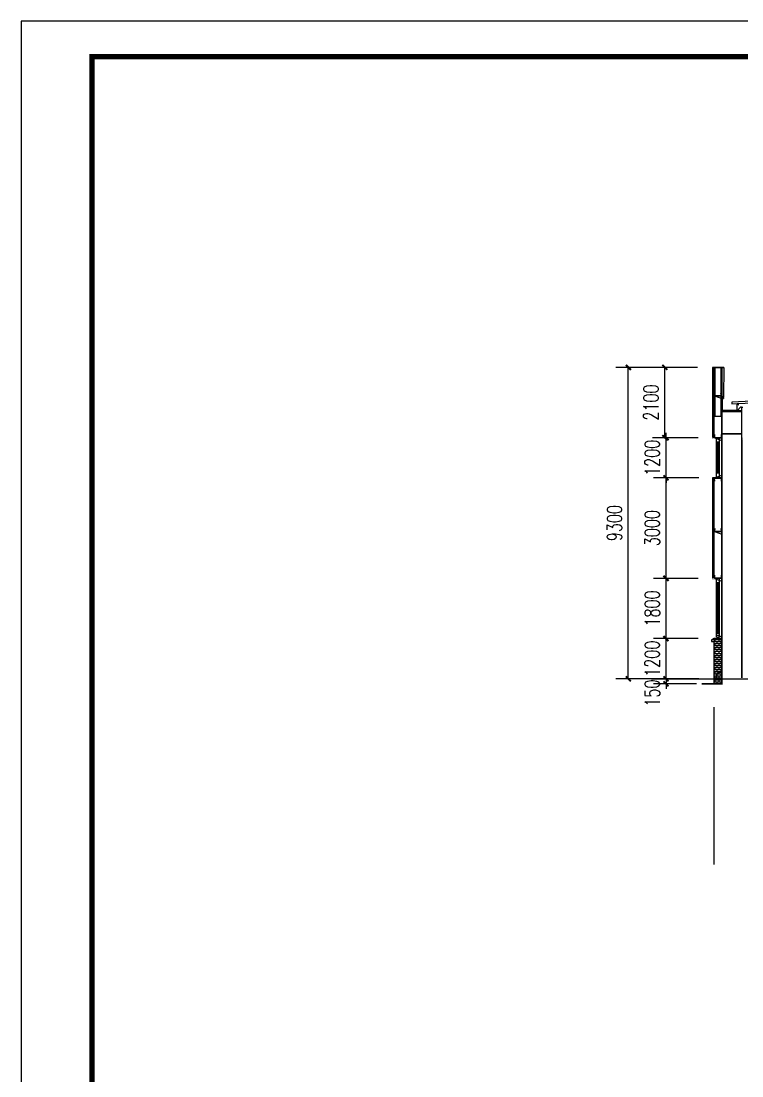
# Model space of a CAD drawing. Extents: x 180850 to 1400258, y 48356 to 327067.
# Drawn here: x 797760 to 819273, y 264484 to 295984 of the extents above; entities that cross this region are included whole.
import ezdxf

# ---------------------------------------------------------------- set-up
doc = ezdxf.new("R2010")
doc.units = 0
doc.header["$LTSCALE"] = 1000
for name, color, linetype in [('AXIS', 3, 'Continuous'), ('DOTE', 1, 'Continuous'), ('GZ', 50, 'Continuous'), ('LT', 27, 'Continuous'), ('PUB_DIM', 3, 'Continuous'), ('PUB_TITLE', 4, 'Continuous'), ('PZ', 202, 'Continuous'), ('WINDOW', 4, 'Continuous'), ('天沟', 2, 'Continuous')]:
    doc.layers.add(name, color=color, linetype=linetype)
doc.styles.add('_TCH_DIM_T3', font='SIMPLEX', dxfattribs={"width": 0.705882, "bigfont": 'GBCBIG'})
doc.dimstyles.new('_TCH_ARCH&&150', dxfattribs={"dimtxt": 446.25, "dimasz": 150, "dimexe": 375, "dimexo": 450, "dimgap": 189.375, "dimtad": 1, "dimdec": 0, "dimzin": 0, "dimdsep": 46, "dimtxsty": '_TCH_DIM_T3', "dimblk": 'ARCHTICK', "dimcen": 0.09, "dimclrd": 3, "dimclre": 3, "dimclrt": 7, "dimazin": 2, "dimtfac": 1, "dimtdec": 0, "dimtix": 1, "dimtmove": 2, "dimatfit": 3, "dimfxl": 1, "dimtolj": 1, "dimtzin": 0, "dimarcsym": 0})

# ---------------------------------------------------------------- blocks, each defined once
blk = doc.blocks.new('_ArchTick')
at = {"color": 0, "linetype": 'ByBlock', "const_width": 0.4}
blk.add_lwpolyline([(-0.5, -0.5), (0.5, 0.5)], dxfattribs=at)
blk = doc.blocks.new('*D382')
at = {"layer": 'Defpoints', "color": 0, "transparency": 16777216}
for p in [(817008, 277543), (818417, 277543), (818411, 276343)]:
    blk.add_point(p, dxfattribs=at)
at = {"layer": 'PUB_DIM', "color": 3, "lineweight": -2, "transparency": 16777216}
for p, q in [((817967, 277543), (816633, 277543)), ((817008, 277543), (817008, 277693)), ((817008, 276343), (817008, 277543)), ((817961, 276343), (816633, 276343)), ((817008, 276343), (817008, 276193))]:
    blk.add_line(p, q, dxfattribs=at)
at = {"layer": 'PUB_DIM', "color": 3, "lineweight": -2, "transparency": 16777216, "xscale": 150, "yscale": 150, "zscale": 150}
for p, rotation in [((817008, 277543), 270), ((817008, 276343), 90)]:
    blk.add_blockref('_ArchTick', p, dxfattribs=dict(at, rotation=rotation))
at = {"layer": 'PUB_DIM', "color": 7, "transparency": 16777216, "insert": (816596, 276943), "char_height": 446.2, "attachment_point": 5, "rotation": 90, "style": '_TCH_DIM_T3'}
blk.add_mtext('\\A1;1200', dxfattribs=at)
blk = doc.blocks.new('*D383')
at = {"layer": 'Defpoints', "color": 0, "transparency": 16777216}
for p in [(817008, 279343), (818417, 279343), (818417, 277543)]:
    blk.add_point(p, dxfattribs=at)
at = {"layer": 'PUB_DIM', "color": 3, "lineweight": -2, "transparency": 16777216}
for p, q in [((817967, 279343), (816633, 279343)), ((817008, 277543), (817008, 279343)), ((817967, 277543), (816633, 277543))]:
    blk.add_line(p, q, dxfattribs=at)
at = {"layer": 'PUB_DIM', "color": 3, "lineweight": -2, "transparency": 16777216, "xscale": 150, "yscale": 150, "zscale": 150}
for p, rotation in [((817008, 279343), 90), ((817008, 277543), 270)]:
    blk.add_blockref('_ArchTick', p, dxfattribs=dict(at, rotation=rotation))
at = {"layer": 'PUB_DIM', "color": 7, "transparency": 16777216, "insert": (816596, 278443), "char_height": 446.2, "attachment_point": 5, "rotation": 90, "style": '_TCH_DIM_T3'}
blk.add_mtext('\\A1;1800', dxfattribs=at)
blk = doc.blocks.new('*D384')
at = {"layer": 'Defpoints', "color": 0, "transparency": 16777216}
for p in [(817008, 282343), (818433, 282343, -4), (818417, 279343)]:
    blk.add_point(p, dxfattribs=at)
at = {"layer": 'PUB_DIM', "color": 3, "lineweight": -2, "transparency": 16777216}
for p, q in [((817983, 282343), (816633, 282343)), ((817008, 279343), (817008, 282343)), ((817967, 279343), (816633, 279343))]:
    blk.add_line(p, q, dxfattribs=at)
at = {"layer": 'PUB_DIM', "color": 3, "lineweight": -2, "transparency": 16777216, "xscale": 150, "yscale": 150, "zscale": 150}
for p, rotation in [((817008, 282343), 90), ((817008, 279343), 270)]:
    blk.add_blockref('_ArchTick', p, dxfattribs=dict(at, rotation=rotation))
at = {"layer": 'PUB_DIM', "color": 7, "transparency": 16777216, "insert": (816596, 280843), "char_height": 446.2, "attachment_point": 5, "rotation": 90, "style": '_TCH_DIM_T3'}
blk.add_mtext('\\A1;3000', dxfattribs=at)
blk = doc.blocks.new('*D385')
at = {"layer": 'Defpoints', "color": 0, "transparency": 16777216}
for p in [(817008, 283543), (818417, 283543), (818433, 282343, -4)]:
    blk.add_point(p, dxfattribs=at)
at = {"layer": 'PUB_DIM', "color": 3, "lineweight": -2, "transparency": 16777216}
for p, q in [((817967, 283543), (816633, 283543)), ((817008, 283543), (817008, 283693)), ((817008, 282343), (817008, 283543)), ((817983, 282343), (816633, 282343)), ((817008, 282343), (817008, 282193))]:
    blk.add_line(p, q, dxfattribs=at)
at = {"layer": 'PUB_DIM', "color": 3, "lineweight": -2, "transparency": 16777216, "xscale": 150, "yscale": 150, "zscale": 150}
for p, rotation in [((817008, 283543), 270), ((817008, 282343), 90)]:
    blk.add_blockref('_ArchTick', p, dxfattribs=dict(at, rotation=rotation))
at = {"layer": 'PUB_DIM', "color": 7, "transparency": 16777216, "insert": (816596, 282943), "char_height": 446.2, "attachment_point": 5, "rotation": 90, "style": '_TCH_DIM_T3'}
blk.add_mtext('\\A1;1200', dxfattribs=at)
blk = doc.blocks.new('*D386')
at = {"layer": 'Defpoints', "color": 0, "transparency": 16777216}
for p in [(816975, 285643), (818383, 285643), (818417, 283543)]:
    blk.add_point(p, dxfattribs=at)
at = {"layer": 'PUB_DIM', "color": 3, "lineweight": -2, "transparency": 16777216}
for p, q in [((817933, 285643), (816600, 285643)), ((816975, 283543), (816975, 285643)), ((817967, 283543), (816600, 283543))]:
    blk.add_line(p, q, dxfattribs=at)
at = {"layer": 'PUB_DIM', "color": 3, "lineweight": -2, "transparency": 16777216, "xscale": 150, "yscale": 150, "zscale": 150}
for p, rotation in [((816975, 285643), 90), ((816975, 283543), 270)]:
    blk.add_blockref('_ArchTick', p, dxfattribs=dict(at, rotation=rotation))
at = {"layer": 'PUB_DIM', "color": 7, "transparency": 16777216, "insert": (816562, 284593), "char_height": 446.2, "attachment_point": 5, "rotation": 90, "style": '_TCH_DIM_T3'}
blk.add_mtext('\\A1;2100', dxfattribs=at)
blk = doc.blocks.new('*D387')
at = {"layer": 'Defpoints', "color": 0, "transparency": 16777216}
for p in [(818411, 276343), (817008, 276193), (818372, 276193)]:
    blk.add_point(p, dxfattribs=at)
at = {"layer": 'PUB_DIM', "color": 3, "lineweight": -2, "transparency": 16777216}
for p, q in [((817961, 276343), (816633, 276343)), ((817008, 276343), (817008, 276493)), ((817008, 276343), (817008, 276193)), ((817922, 276193), (816633, 276193)), ((817008, 276193), (817008, 276043))]:
    blk.add_line(p, q, dxfattribs=at)
at = {"layer": 'PUB_DIM', "color": 3, "lineweight": -2, "transparency": 16777216, "xscale": 150, "yscale": 150, "zscale": 150}
for p, rotation in [((817008, 276343), 270), ((817008, 276193), 90)]:
    blk.add_blockref('_ArchTick', p, dxfattribs=dict(at, rotation=rotation))
at = {"layer": 'PUB_DIM', "color": 7, "transparency": 16777216, "insert": (816596, 275916), "char_height": 446.2, "attachment_point": 5, "rotation": 90, "style": '_TCH_DIM_T3'}
blk.add_mtext('\\A1;150', dxfattribs=at)
blk = doc.blocks.new('*D440')
at = {"color": 3, "lineweight": -2, "transparency": 16777216}
for p, q in [((817947, 285643), (815508, 285643)), ((815883, 276343), (815883, 285643)), ((817983, 276343), (815508, 276343))]:
    blk.add_line(p, q, dxfattribs=at)
at = {"layer": 'Defpoints', "color": 0, "transparency": 16777216}
for p in [(815883, 285643), (818397, 285643), (818433, 276343)]:
    blk.add_point(p, dxfattribs=at)
at = {"color": 3, "lineweight": -2, "transparency": 16777216, "xscale": 150, "yscale": 150, "zscale": 150}
for p, rotation in [((815883, 285643), 90), ((815883, 276343), 270)]:
    blk.add_blockref('_ArchTick', p, dxfattribs=dict(at, rotation=rotation))
at = {"color": 7, "transparency": 16777216, "insert": (815471, 280993), "char_height": 446.2, "attachment_point": 5, "rotation": 90, "style": '_TCH_DIM_T3'}
blk.add_mtext('\\A1;9300', dxfattribs=at)

msp = doc.modelspace()

# ---------------------------------------------------------------- hatches: boundary and pattern name
at = {"true_color": 0x939598}
h = msp.add_hatch(dxfattribs=at)
h.set_pattern_fill('AR-B816', color=252, scale=50)
h.set_pattern_definition([(0, (101405.8, -192368.5), (0, 60.6552), []), (90, (101405.8, -192368.5), (-60.6552, 60.6552), [60.6552, -60.6552])])
edge = h.paths.add_edge_path()
edge.add_line((818667.59, 277530.35), (818664.22, 277481.23))
edge.add_arc((818652.97, 277481.23), 11.25, 270, 360, ccw=False)
edge.add_line((818652.97, 277469.98), (818645.09, 277469.98))
edge.add_line((818645.09, 277469.98), (818645.09, 277466.6))
edge.add_line((818645.09, 277466.6), (818656.34, 277466.6))
edge.add_arc((818656.34, 277477.85), 11.25, 270, 359.999739)
edge.add_line((818667.59, 277477.85), (818667.59, 277530.35))
edge.add_arc((818656.34, 277530.35), 11.25, 359.999549, 450)
edge.add_line((818656.34, 277541.6), (818672.59, 277544.98))
edge.add_line((818672.59, 277544.98), (818672.14, 276214.74))
edge.add_line((818672.14, 276214.74), (818432.14, 276214.74))
edge.add_line((818432.14, 276214.74), (818432.59, 277456.76))
edge.add_line((818432.59, 277456.76), (818370.01, 277456.76))
edge.add_line((818370.01, 277456.76), (818370.01, 277503.47))
edge.add_line((818370.01, 277503.47), (818432.59, 277544.98))
edge.add_line((818432.59, 277544.98), (818656.34, 277541.6))
edge.add_arc((818656.34, 277530.35), 11.25, -0.000451, 90, ccw=False)

# ---------------------------------------------------------------- linework, layer by layer
at = {"color": 0}
for p, q in [((818432.59, 277543.29, -0.86), (818370.01, 277501.78, -0.86)), ((818672.59, 277543.29, -0.86), (818432.59, 277543.29, -0.86)), ((818672.59, 277543.29, -0.86), (818671.61, 276343.32, -0.84)), ((818370.01, 277501.78, -0.86), (818370.01, 277455.07, -0.86)), ((818370.01, 277455.07, -0.86), (818432.59, 277455.07, -0.86)), ((818432.59, 277455.07, -0.86), (818432.59, 276186.7, -0.89))]:
    msp.add_line(p, q, dxfattribs=at)
at = {"color": 6, "const_width": 5, "elevation": -0.86}
for points in [[(818393.45, 285531.88), (818393.45, 285661.39), (818760.52, 285661.85), (818760.52, 285533.34)], [(818674.69, 284793.91), (818674.69, 284752.91), (818733.96, 284752.96), (818733.96, 284715.08)]]:
    msp.add_lwpolyline(points, dxfattribs=at)
at = {"color": 6, "linetype": 'ByBlock', "const_width": 10, "elevation": -0.86}
for points in [[(818447.59, 283608.07), (818447.59, 283546.83), (818397.46, 283546.83), (818397.46, 283515.99), (818424.36, 283515.99), (818424.36, 283526.4)], [(818672.59, 282343.29), (818386.05, 282343.29), (818386.05, 282279.89), (818397.59, 282249.04), (818397.59, 282216.13)], [(818447.59, 279408.07), (818447.59, 279346.83), (818397.46, 279346.83), (818397.46, 279315.99), (818424.36, 279315.99), (818424.36, 279326.4)]]:
    msp.add_lwpolyline(points, dxfattribs=at)
at = {"color": 0, "const_width": 50, "elevation": -0.83}
msp.add_lwpolyline([(818671.61, 276467.88), (818671.61, 276191.22), (818076.03, 276193.29)], dxfattribs=at)
at = {"layer": 'AXIS'}
msp.add_line((818432.59, 275493.29, -0.86), (818432.59, 270799.17, -0.86), dxfattribs=at)
at = {"layer": 'AXIS', "linetype": 'ByBlock', "elevation": -0.86}
for points in [[(818447.05, 285643.29), (818397.05, 285643.29), (818398.48, 283555.59), (818448.48, 283555.59)], [(818678.8, 285643.29), (818728.8, 285643.29), (818727.38, 284761.27), (818677.38, 284761.27)], [(818975.74, 284553.78), (836432.59, 285427.52), (836432.59, 285477.78), (818973.24, 284603.71)]]:
    msp.add_lwpolyline(points, close=True, dxfattribs=at)
at = {"layer": 'AXIS', "linetype": 'ByBlock', "elevation": 3.16}
msp.add_lwpolyline([(818447.59, 279346.02), (818447.59, 282339.92), (818397.59, 282339.92), (818397.59, 279346.02)], dxfattribs=at)
at = {"layer": 'DOTE'}
msp.add_line((816572.04, 276343.29, -0.86), (855704.25, 276343.29, -0.86), dxfattribs=at)
at = {"layer": 'GZ'}
for p, q in [((818672.59, 276368.29, 3.16), (818672.59, 284329.29, -1.02)), ((818686.59, 276368.29, 3.16), (818686.59, 284329.29, -1.02)), ((819258.59, 283658.59, -8.78), (818686.59, 283658.59, -4.79)), ((819258.59, 283658.59, -8.78), (818686.59, 283658.59, -4.79)), ((819258.59, 283644.59, -8.78), (818686.59, 283644.59, -4.79)), ((819258.59, 283644.59, -8.78), (818686.59, 283644.59, -4.79)), ((819258.59, 283484.59, -4.89), (819258.59, 276368.29, -0.86)), ((819272.59, 283484.59, -4.89), (819272.59, 276368.29, -0.86))]:
    msp.add_line(p, q, dxfattribs=at)
at = {"layer": 'GZ', "elevation": -2.89}
msp.add_lwpolyline([(818672.59, 284329.29), (819258.59, 284329.29), (819258.59, 284343.29), (818672.59, 284343.29)], close=True, dxfattribs=at)
at = {"layer": 'LT'}
for p, q in [((818447.59, 285628.67, -0.86), (818447.59, 285576.17, -0.86)), ((818450.97, 285579.54, -0.86), (818450.97, 285625.29, -0.86)), ((818672.59, 285643.29, -0.86), (818452.59, 285643.29, -0.86)), ((818452.59, 285643.29, -0.86), (818452.59, 285639.92, -0.86)), ((818452.59, 285639.92, -0.86), (818672.59, 285639.92, -0.86)), ((818656.34, 285639.92, -0.86), (818458.84, 285639.92, -0.86)), ((818458.84, 285564.92, -0.86), (818470.09, 285564.92, -0.86)), ((818462.22, 285636.54, -0.86), (818652.97, 285636.54, -0.86)), ((818470.09, 285568.29, -0.86), (818462.22, 285568.29, -0.86)), ((818470.09, 285564.92, -0.86), (818470.09, 285568.29, -0.86)), ((818645.09, 285568.29, -0.86), (818645.09, 285564.92, -0.86)), ((818652.97, 285568.29, -0.86), (818645.09, 285568.29, -0.86)), ((818645.09, 285564.92, -0.86), (818656.34, 285564.92, -0.86)), ((818664.22, 285625.29, -0.86), (818664.22, 285579.54, -0.86)), ((818667.59, 285576.17, -0.86), (818667.59, 285628.67, -0.86)), ((818672.59, 285639.92, -0.86), (818672.59, 285643.29, -0.86)), ((818446.37, 284806.26, -0.86), (818446.37, 284858.76, -0.86)), ((818449.75, 284855.39, -0.86), (818449.75, 284809.64, -0.86)), ((818451.37, 284791.64, -0.86), (818451.37, 284795.01, -0.86)), ((818451.37, 284795.01, -0.86), (818671.37, 284795.01, -0.86)), ((818671.37, 284791.64, -0.86), (818451.37, 284791.64, -0.86)), ((818451.37, 284791.64, -0.86), (818671.37, 284712.01, -0.86)), ((818457.62, 284870.01, -0.86), (818468.87, 284870.01, -0.86)), ((818655.12, 284795.01, -0.86), (818457.62, 284795.01, -0.86)), ((818468.87, 284866.64, -0.86), (818461, 284866.64, -0.86)), ((818461, 284798.39, -0.86), (818651.75, 284798.39, -0.86)), ((818468.87, 284870.01, -0.86), (818468.87, 284866.64, -0.86)), ((818499.52, 284772.46, -0.86), (818499.52, 284810.81, -0.86)), ((818609.95, 284772.46, -0.86), (818609.95, 284810.81, -0.86)), ((818643.87, 284866.64, -0.86), (818643.87, 284870.01, -0.86)), ((818643.87, 284870.01, -0.86), (818655.12, 284870.01, -0.86)), ((818651.75, 284866.64, -0.86), (818643.87, 284866.64, -0.86)), ((818663, 284809.64, -0.86), (818663, 284855.39, -0.86)), ((818666.37, 284858.76, -0.86), (818666.37, 284806.26, -0.86)), ((818671.37, 284795.01, -0.86), (818671.37, 284791.64, -0.86)), ((818447.59, 283554.54, -0.86), (818447.59, 283607.04, -0.86)), ((818450.97, 283603.67, -0.86), (818450.97, 283557.92, -0.86)), ((818452.59, 283539.92, -0.86), (818452.59, 283543.29, -0.86)), ((818452.59, 283543.29, -0.86), (818672.59, 283543.29, -0.86)), ((818672.59, 283539.92, -0.86), (818452.59, 283539.92, -0.86)), ((818452.59, 283539.92, -0.86), (818672.59, 283460.29, -0.86)), ((818458.84, 283618.29, -0.86), (818470.09, 283618.29, -0.86)), ((818656.34, 283543.29, -0.86), (818458.84, 283543.29, -0.86)), ((818470.09, 283614.92, -0.86), (818462.22, 283614.92, -0.86)), ((818462.22, 283546.67, -0.86), (818652.97, 283546.67, -0.86)), ((818470.09, 283618.29, -0.86), (818470.09, 283614.92, -0.86)), ((818500.74, 283524.46, -0.86), (818500.74, 283562.81, -0.86)), ((818611.18, 283524.12, -0.86), (818611.18, 283562.46, -0.86)), ((818645.09, 283614.92, -0.86), (818645.09, 283618.29, -0.86)), ((818645.09, 283618.29, -0.86), (818656.34, 283618.29, -0.86)), ((818652.97, 283614.92, -0.86), (818645.09, 283614.92, -0.86)), ((818664.22, 283557.92, -0.86), (818664.22, 283603.67, -0.86)), ((818667.59, 283607.04, -0.86), (818667.59, 283554.54, -0.86)), ((818672.59, 283543.29, -0.86), (818672.59, 283539.92, -0.86)), ((818447.59, 282328.67, -0.86), (818447.59, 282276.17, -0.86)), ((818450.97, 282279.54, -0.86), (818450.97, 282325.29, -0.86)), ((818452.59, 282343.29, -0.86), (818672.59, 282422.92, -0.86)), ((818672.59, 282343.29, -0.86), (818452.59, 282343.29, -0.86)), ((818452.59, 282343.29, -0.86), (818452.59, 282339.92, -0.86)), ((818452.59, 282339.92, -0.86), (818672.59, 282339.92, -0.86)), ((818656.34, 282339.92, -0.86), (818458.84, 282339.92, -0.86)), ((818458.84, 282264.92, -0.86), (818470.09, 282264.92, -0.86)), ((818462.22, 282336.54, -0.86), (818652.97, 282336.54, -0.86)), ((818470.09, 282268.29, -0.86), (818462.22, 282268.29, -0.86)), ((818470.09, 282264.92, -0.86), (818470.09, 282268.29, -0.86)), ((818500.74, 282362.46, -0.86), (818500.74, 282324.12, -0.86)), ((818611.18, 282362.46, -0.86), (818611.18, 282324.12, -0.86)), ((818645.09, 282268.29, -0.86), (818645.09, 282264.92, -0.86)), ((818652.97, 282268.29, -0.86), (818645.09, 282268.29, -0.86)), ((818645.09, 282264.92, -0.86), (818656.34, 282264.92, -0.86)), ((818664.22, 282325.29, -0.86), (818664.22, 282279.54, -0.86)), ((818667.59, 282276.17, -0.86), (818667.59, 282328.67, -0.86)), ((818672.59, 282339.92, -0.86), (818672.59, 282343.29, -0.86)), ((818447.59, 280754.54, -0.86), (818447.59, 280807.04, -0.86)), ((818450.97, 280803.67, -0.86), (818450.97, 280757.92, -0.86)), ((818452.59, 280739.92, -0.86), (818452.59, 280743.29, -0.86)), ((818452.59, 280743.29, -0.86), (818672.59, 280743.29, -0.86)), ((818672.59, 280739.92, -0.86), (818452.59, 280739.92, -0.86)), ((818452.59, 280739.92, -0.86), (818672.59, 280660.29, -0.86)), ((818458.84, 280818.29, -0.86), (818470.09, 280818.29, -0.86)), ((818656.34, 280743.29, -0.86), (818458.84, 280743.29, -0.86)), ((818470.09, 280814.92, -0.86), (818462.22, 280814.92, -0.86)), ((818462.22, 280746.67, -0.86), (818652.97, 280746.67, -0.86)), ((818470.09, 280818.29, -0.86), (818470.09, 280814.92, -0.86)), ((818500.74, 280720.75, -0.86), (818500.74, 280759.09, -0.86)), ((818611.18, 280720.75, -0.86), (818611.18, 280759.09, -0.86)), ((818645.09, 280814.92, -0.86), (818645.09, 280818.29, -0.86)), ((818645.09, 280818.29, -0.86), (818656.34, 280818.29, -0.86)), ((818652.97, 280814.92, -0.86), (818645.09, 280814.92, -0.86)), ((818664.22, 280757.92, -0.86), (818664.22, 280803.67, -0.86)), ((818667.59, 280807.04, -0.86), (818667.59, 280754.54, -0.86)), ((818672.59, 280743.29, -0.86), (818672.59, 280739.92, -0.86)), ((818447.59, 279354.54, -0.86), (818447.59, 279407.04, -0.86)), ((818458.84, 279418.29, -0.86), (818470.09, 279418.29, -0.86)), ((818470.09, 279414.92, -0.86), (818462.22, 279414.92, -0.86)), ((818470.09, 279418.29, -0.86), (818470.09, 279414.92, -0.86)), ((818645.09, 279414.92, -0.86), (818645.09, 279418.29, -0.86)), ((818645.09, 279418.29, -0.86), (818656.34, 279418.29, -0.86)), ((818652.97, 279414.92, -0.86), (818645.09, 279414.92, -0.86)), ((818667.59, 279407.04, -0.86), (818667.59, 279354.54, -0.86)), ((818450.97, 279403.67, -0.86), (818450.97, 279357.92, -0.86)), ((818452.59, 279339.92, -0.86), (818452.59, 279343.29, -0.86)), ((818452.59, 279343.29, -0.86), (818672.59, 279343.29, -0.86)), ((818672.59, 279339.92, -0.86), (818452.59, 279339.92, -0.86)), ((818452.59, 279339.92, -0.86), (818672.59, 279260.29, -0.86)), ((818656.34, 279343.29, -0.86), (818458.84, 279343.29, -0.86)), ((818462.22, 279346.67, -0.86), (818652.97, 279346.67, -0.86)), ((818500.74, 279324.46, -0.86), (818500.74, 279362.81, -0.86)), ((818611.18, 279324.46, -0.86), (818611.18, 279362.81, -0.86)), ((818664.22, 279357.92, -0.86), (818664.22, 279403.67, -0.86)), ((818672.59, 279343.29, -0.86), (818672.59, 279339.92, -0.86)), ((818447.59, 277528.67, -0.86), (818447.59, 277476.17, -0.86)), ((818450.97, 277479.54, -0.86), (818450.97, 277525.29, -0.86)), ((818452.59, 277543.29, -0.86), (818672.59, 277622.92, -0.86)), ((818672.59, 277543.29, -0.86), (818452.59, 277543.29, -0.86)), ((818452.59, 277543.29, -0.86), (818452.59, 277539.92, -0.86)), ((818452.59, 277539.92, -0.86), (818672.59, 277539.92, -0.86)), ((818656.34, 277539.92, -0.86), (818458.84, 277539.92, -0.86)), ((818462.22, 277536.54, -0.86), (818652.97, 277536.54, -0.86)), ((818664.22, 277525.29, -0.86), (818664.22, 277479.54, -0.86)), ((818667.59, 277476.17, -0.86), (818667.59, 277528.67, -0.86)), ((818672.59, 277539.92, -0.86), (818672.59, 277543.29, -0.86)), ((818458.84, 277464.92, -0.86), (818470.09, 277464.92, -0.86)), ((818470.09, 277468.29, -0.86), (818462.22, 277468.29, -0.86)), ((818470.09, 277464.92, -0.86), (818470.09, 277468.29, -0.86)), ((818645.09, 277468.29, -0.86), (818645.09, 277464.92, -0.86)), ((818652.97, 277468.29, -0.86), (818645.09, 277468.29, -0.86)), ((818645.09, 277464.92, -0.86), (818656.34, 277464.92, -0.86))]:
    msp.add_line(p, q, dxfattribs=at)
at = {"layer": 'LT', "color": 1, "linetype": 'Continuous'}
for p, q in [((818500.74, 277558.74, -0.86), (818500.74, 277520.4, -0.86)), ((818611.18, 277558.74, -0.86), (818611.18, 277520.4, -0.86))]:
    msp.add_line(p, q, dxfattribs=at)
at = {"layer": 'LT', "elevation": -0.86}
for points in [[(818671.37, 284179.56), (818447.74, 284179.56), (818447.74, 285639.92), (818671.37, 285639.92)], [(818641.37, 284179.56), (818477.74, 284179.56), (818477.74, 285639.92), (818641.37, 285639.92)]]:
    msp.add_lwpolyline(points, close=True, dxfattribs=at)
at = {"layer": 'LT'}
for centre, start, end in [((818458.84, 285628.67, -0.86), 90.000036, 180.000036), ((818458.84, 285576.17, -0.86), 180.000036, 270.000036), ((818462.22, 285625.29, -0.86), 90.000036, 180.000036), ((818462.22, 285579.54, -0.86), 180.000036, 270.000036), ((818652.97, 285625.29, -0.86), 0.000036, 90.000036), ((818652.97, 285579.54, -0.86), 270.000036, 0.000036), ((818656.34, 285628.67, -0.86), 0.000036, 90.000036), ((818656.34, 285576.17, -0.86), 270.000036, 0.000036), ((818457.62, 284858.76, -0.86), 90, 180), ((818457.62, 284806.26, -0.86), 180, 270), ((818461, 284855.39, -0.86), 90, 180), ((818461, 284809.64, -0.86), 180, 270), ((818651.75, 284855.39, -0.86), 0, 90), ((818651.75, 284809.64, -0.86), 270, 0), ((818655.12, 284858.76, -0.86), 0, 90), ((818655.12, 284806.26, -0.86), 270, 0), ((818458.84, 283607.04, -0.86), 90, 180), ((818458.84, 283554.54, -0.86), 180, 270), ((818462.22, 283603.67, -0.86), 90, 180), ((818462.22, 283557.92, -0.86), 180, 270), ((818652.97, 283603.67, -0.86), 360, 90), ((818652.97, 283557.92, -0.86), 270, 360), ((818656.34, 283607.04, -0.86), 360, 90), ((818656.34, 283554.54, -0.86), 270, 360), ((818458.84, 282328.67, -0.86), 90, 180), ((818458.84, 282276.17, -0.86), 180, 270), ((818462.22, 282325.29, -0.86), 90, 180), ((818462.22, 282279.54, -0.86), 180, 270), ((818652.97, 282325.29, -0.86), 0, 90), ((818652.97, 282279.54, -0.86), 270, 0), ((818656.34, 282328.67, -0.86), 0, 90), ((818656.34, 282276.17, -0.86), 270, 0), ((818458.84, 280807.04, -0.86), 90, 180), ((818458.84, 280754.54, -0.86), 180, 270), ((818462.22, 280803.67, -0.86), 90, 180), ((818462.22, 280757.92, -0.86), 180, 270), ((818652.97, 280803.67, -0.86), 0, 90), ((818652.97, 280757.92, -0.86), 270, 0), ((818656.34, 280807.04, -0.86), 0, 90), ((818656.34, 280754.54, -0.86), 270, 0), ((818458.84, 279407.04, -0.86), 90, 180), ((818462.22, 279403.67, -0.86), 90, 180), ((818652.97, 279403.67, -0.86), 360, 90), ((818656.34, 279407.04, -0.86), 360, 90), ((818458.84, 279354.54, -0.86), 180, 270), ((818462.22, 279357.92, -0.86), 180, 270), ((818652.97, 279357.92, -0.86), 270, 360), ((818656.34, 279354.54, -0.86), 270, 360), ((818458.84, 277528.67, -0.86), 90, 180), ((818462.22, 277525.29, -0.86), 90, 180), ((818652.97, 277525.29, -0.86), 0, 90), ((818656.34, 277528.67, -0.86), 0, 90), ((818458.84, 277476.17, -0.86), 180, 270), ((818462.22, 277479.54, -0.86), 180, 270), ((818652.97, 277479.54, -0.86), 270, 0), ((818656.34, 277476.17, -0.86), 270, 0)]:
    msp.add_arc(centre, 11.25, start, end, dxfattribs=at)
for points in [[(818511.76, 284798.39, -0.86), (818487.27, 284798.39, -0.86), (818511.76, 284791.64, -0.86), (818487.27, 284791.64, -0.86)], [(818622.2, 284798.39, -0.86), (818597.71, 284798.39, -0.86), (818622.2, 284791.64, -0.86), (818597.71, 284791.64, -0.86)], [(818512.99, 283546.67, -0.86), (818488.5, 283546.67, -0.86), (818512.99, 283539.92, -0.86), (818488.5, 283539.92, -0.86)], [(818623.42, 283546.32, -0.86), (818598.93, 283546.32, -0.86), (818623.42, 283539.57, -0.86), (818598.93, 283539.57, -0.86)], [(818512.99, 282336.54, -0.86), (818488.5, 282336.54, -0.86), (818512.99, 282343.29, -0.86), (818488.5, 282343.29, -0.86)], [(818623.42, 282336.54, -0.86), (818598.93, 282336.54, -0.86), (818623.42, 282343.29, -0.86), (818598.93, 282343.29, -0.86)], [(818512.99, 280746.67, -0.86), (818488.5, 280746.67, -0.86), (818512.99, 280739.92, -0.86), (818488.5, 280739.92, -0.86)], [(818623.42, 280746.67, -0.86), (818598.93, 280746.67, -0.86), (818623.42, 280739.92, -0.86), (818598.93, 280739.92, -0.86)], [(818512.99, 279346.67, -0.86), (818488.5, 279346.67, -0.86), (818512.99, 279339.92, -0.86), (818488.5, 279339.92, -0.86)], [(818623.42, 279346.67, -0.86), (818598.93, 279346.67, -0.86), (818623.42, 279339.92, -0.86), (818598.93, 279339.92, -0.86)]]:
    msp.add_solid(points, dxfattribs=at)
at = {"layer": 'LT', "color": 1, "linetype": 'Continuous'}
for points in [[(818512.99, 277536.54, -0.86), (818488.5, 277536.54, -0.86), (818512.99, 277543.29, -0.86), (818488.5, 277543.29, -0.86)], [(818623.42, 277536.54, -0.86), (818598.93, 277536.54, -0.86), (818623.42, 277543.29, -0.86), (818598.93, 277543.29, -0.86)]]:
    msp.add_solid(points, dxfattribs=at)
at = {"layer": 'PUB_TITLE'}
msp.add_lwpolyline([(797760.18, 232984.16), (886860.18, 232984.16), (886860.18, 295984.16), (797760.18, 295984.16)], close=True, dxfattribs=at)
at = {"layer": 'PUB_TITLE', "const_width": 159.09}
msp.add_lwpolyline([(799875.42, 234044.79), (799875.42, 294923.52), (885360.18, 294923.52), (885360.18, 234044.79)], close=True, dxfattribs=at)
at = {"layer": 'PZ'}
for p, q in [((819228.59, 284453.29, -4.89), (819136.23, 284343.29, -4.89)), ((819258.59, 284453.29, -4.89), (819228.59, 284453.29, -4.89)), ((819258.59, 284453.29, -4.89), (819228.59, 284453.29, -4.89)), ((819258.59, 284453.29, -4.89), (819258.59, 283484.59, -4.89)), ((819258.59, 284453.29, -4.89), (819298.59, 284453.29, -4.89)), ((819272.59, 283484.59, -8.75), (819278.59, 283534.59, -4.89)), ((819258.59, 283484.59, -4.89), (819272.59, 283484.59, -8.75)), ((818597.59, 276543.29, 1.14), (818522.59, 276493.29, 1.14)), ((818522.59, 276368.29, 1.14), (818522.59, 276493.29, 1.14)), ((818597.59, 276543.29, 1.14), (818672.59, 276543.29, 1.14))]:
    msp.add_line(p, q, dxfattribs=at)
at = {"layer": 'PZ', "const_width": 2.25, "elevation": -0.86}
for points in [[(818522.59, 276343.29), (819422.59, 276343.29), (819422.59, 276368.29), (818522.59, 276368.29)], [(818979.59, 276543.29), (818965.59, 276543.29), (818965.59, 276368.29), (818979.59, 276368.29)]]:
    msp.add_lwpolyline(points, close=True, dxfattribs=at)
at = {"layer": 'WINDOW', "color": 5}
for p, q in [((818511.3, 282347.73, -0.86), (818511.22, 283539.57, -1.2)), ((818601.3, 282347.73, -0.86), (818601.22, 283539.57, -1.2)), ((818601.3, 283411.19, -1.2), (818511.3, 283411.19, -1.2)), ((818546.18, 282488.87, -0.86), (818546.18, 283398.69, -1.2)), ((818566.42, 282488.87, -0.86), (818566.42, 283398.69, -1.2)), ((818601.3, 282484.43, -0.86), (818511.3, 282484.43, -0.86)), ((818511.3, 277593.7, 3.16), (818511.3, 279346.79, -0.86)), ((818601.3, 279205.66, -0.86), (818511.3, 279205.66, -0.86)), ((818546.18, 277674.2, 3.16), (818546.18, 279205.66, -0.86)), ((818566.42, 277674.2, 3.16), (818566.42, 279205.66, -0.86)), ((818601.3, 277593.7, 3.16), (818601.3, 279346.79, -0.86)), ((818601.3, 277623.78, -0.86), (818511.3, 277623.78, -0.86))]:
    msp.add_line(p, q, dxfattribs=at)
at = {"layer": '天沟', "linetype": 'ByBlock', "elevation": -2.89}
msp.add_lwpolyline([(818681.2, 284343.29), (819130.97, 284343.29), (819130.97, 284541.32, -0.41421356), (819135.97, 284546.32), (819160.59, 284546.32, -0.41412968), (819165.59, 284541.32), (819165.59, 284523.35), (819173.09, 284523.35), (819173.09, 284541.33, 0.41421356), (819160.59, 284553.83), (819136, 284553.83, 0.41421356), (819123.5, 284541.33), (819123.5, 284350.7), (818688.7, 284350.7), (818688.7, 284731.44, -0.41421356), (818693.7, 284736.44), (818718.5, 284736.44, -0.41425359), (818723.5, 284731.44), (818723.5, 284714.1), (818731, 284714.1), (818731, 284731.34, 0.41421356), (818718.5, 284743.84), (818693.7, 284743.84, 0.41421356), (818681.2, 284731.34), (818681.2, 284343.29)], format="xyb", dxfattribs=at)

# ---------------------------------------------------------------- dimensions: what is measured, and where the dimension line sits
dim = msp.add_linear_dim(base=(815883.01, 285643.29, -0.86), p1=(818432.59, 276343.29, -0.86), p2=(818397.05, 285643.29, -0.86), angle=90, dimstyle='_TCH_ARCH&&150')
dim.commit()
dim.dimension.update_dxf_attribs({"geometry": '*D440', "text_midpoint": (815470.51, 280993.29, -0.86)})
at = {"layer": 'PUB_DIM'}
for base, p1, p2, picture, middle in [((816974.96, 285643.21, -0.86), (818416.53, 283543.29, -0.86), (818383.24, 285643.21, -0.86), '*D386', (816562.46, 284593.25, -0.86)), ((817008.25, 283543.29, -0.86), (818432.81, 282343.29, -4.83), (818416.53, 283543.29, -0.86), '*D385', (816595.75, 282943.29, -0.86)), ((817008.25, 282343.29, -0.86), (818416.53, 279343.37, -0.86), (818432.81, 282343.29, -4.83), '*D384', (816595.75, 280843.33, -0.86)), ((817008.25, 279343.37, -0.86), (818416.53, 277543.37, -0.86), (818416.53, 279343.37, -0.86), '*D383', (816595.75, 278443.37, -0.86)), ((817008.25, 277543.37, -0.86), (818411.19, 276343.29, -0.86), (818416.53, 277543.37, -0.86), '*D382', (816595.75, 276943.33, -0.86))]:
    dim = msp.add_linear_dim(base=base, p1=p1, p2=p2, angle=90, dimstyle='_TCH_ARCH&&150', dxfattribs=at)
    dim.commit()
    dim.dimension.update_dxf_attribs({"geometry": picture, "text_midpoint": middle})
dim = msp.add_linear_dim(base=(817008.25, 276193.29, -0.86), p1=(818411.19, 276343.29, -0.86), p2=(818372.11, 276193.29, -0.86), angle=270, dimstyle='_TCH_ARCH&&150', dxfattribs=at)
dim.commit()
dim.dimension.update_dxf_attribs({"geometry": '*D387', "text_midpoint": (816595.75, 275916.12, -0.86), "dimtype": 160})

doc.saveas('drawing.dxf')
